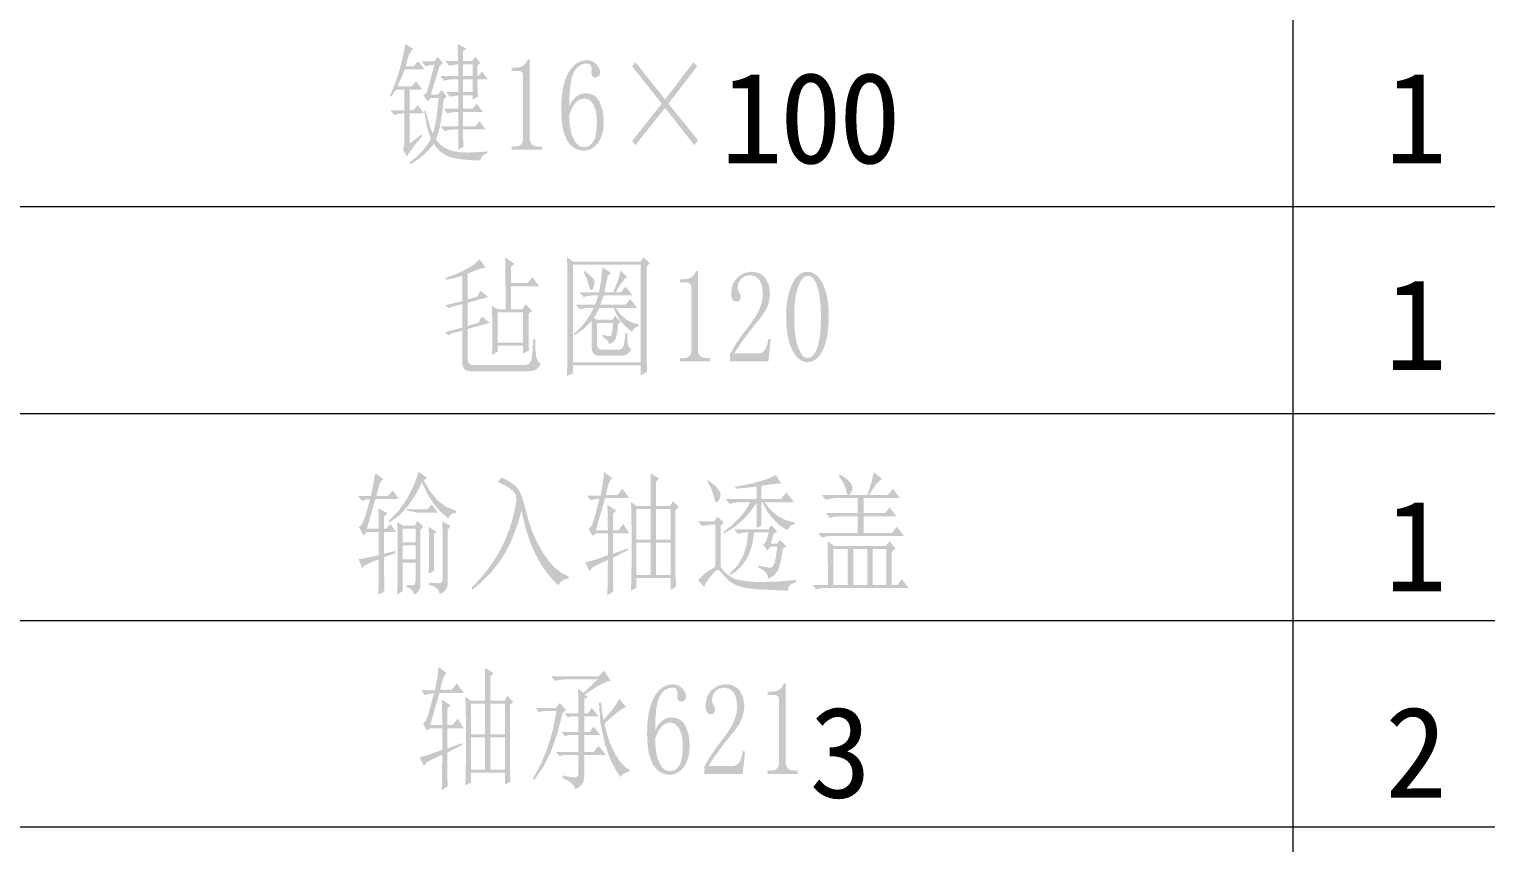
# Model space of a CAD drawing. Header units: millimetres. Extents: x -594 to 6367, y -2099 to 456.
# Drawn here: x 443.74 to 492.99, y -212 to -184.48 of the extents above; entities that cross this region are included whole.
import ezdxf

# ---------------------------------------------------------------- set-up
doc = ezdxf.new("R2010")
doc.units = ezdxf.units.MM
doc.layers.get('0').update_dxf_attribs({"lineweight": 35})
doc.styles.get("Standard").update_dxf_attribs({"font": 'txt.shx'})

msp = doc.modelspace()

# ---------------------------------------------------------------- hatches: boundary and pattern name
h = msp.add_hatch(color=0)
h.paths.add_polyline_path([(458.413, -185.668), (458.413, -186.066), (458.733, -186.066), (458.733, -185.668)])
h.paths.add_polyline_path([(458.413, -186.175), (458.413, -186.612), (458.733, -186.612), (458.733, -186.175)])
h.paths.add_polyline_path([(457.618, -185.738), (457.322, -186.697), (457.555, -186.697), (457.688, -186.542), (457.86, -186.752), (457.758, -186.861), (457.707, -187.322), (457.646, -187.699), (457.575, -187.995), (457.493, -188.21), (457.61, -188.353), (457.75, -188.468), (457.914, -188.555), (458.101, -188.616), (458.316, -188.646), (458.576, -188.656), (458.881, -188.646), (459.232, -188.616), (459.232, -188.686), (459.138, -188.719), (459.068, -188.771), (459.021, -188.841), (458.998, -188.927), (458.66, -188.911), (458.374, -188.885), (458.14, -188.85), (457.961, -188.803), (457.809, -188.737), (457.669, -188.643), (457.54, -188.52), (457.423, -188.366), (457.255, -188.566), (457.066, -188.747), (456.857, -188.909), (456.628, -189.052), (456.612, -188.982), (456.823, -188.816), (457.011, -188.634), (457.177, -188.433), (457.322, -188.21), (457.183, -187.743), (457.103, -187.259), (457.142, -187.228), (457.224, -187.527), (457.293, -187.759), (457.349, -187.922), (457.392, -188.015), (457.452, -187.809), (457.504, -187.54), (457.549, -187.206), (457.587, -186.807), (457.322, -186.807), (457.22, -186.931), (457.072, -186.721), (457.189, -186.627), (457.446, -185.684), (457.294, -185.699), (457.142, -185.738), (457.017, -185.575), (457.439, -185.575), (457.555, -185.419), (457.727, -185.629)])
h.paths.add_polyline_path([(458.249, -188.561), (458.249, -188.342), (458.249, -188.154), (458.249, -187.997), (458.249, -187.875), (458.117, -187.875), (457.94, -187.89), (457.782, -187.929), (457.657, -187.773), (458.249, -187.773), (458.249, -187.282), (458.218, -187.282), (458.042, -187.294), (457.883, -187.329), (457.758, -187.173), (458.249, -187.173), (458.249, -186.721), (457.969, -186.768), (457.836, -186.612), (458.249, -186.612), (458.249, -186.175), (458.101, -186.175), (457.925, -186.191), (457.766, -186.23), (457.649, -186.066), (458.249, -186.066), (458.249, -185.668), (457.938, -185.715), (457.813, -185.559), (458.249, -185.559), (458.226, -184.982), (458.522, -185.138), (458.413, -185.247), (458.413, -185.559), (458.717, -185.559), (458.826, -185.419), (458.998, -185.629), (458.897, -185.715), (458.897, -186.066), (458.928, -186.066), (459.052, -185.91), (459.247, -186.175), (458.897, -186.175), (458.902, -186.509), (458.92, -186.768), (458.733, -186.861), (458.733, -186.721), (458.413, -186.721), (458.413, -187.173), (458.733, -187.173), (458.873, -187.002), (459.084, -187.282), (458.413, -187.282), (458.413, -187.773), (458.826, -187.773), (458.975, -187.594), (459.177, -187.875), (458.413, -187.875), (458.415, -188.204), (458.429, -188.452)])
h.paths.add_polyline_path([(456.612, -188.35), (457.002, -188.054), (457.033, -188.101), (456.847, -188.323), (456.7, -188.511), (456.59, -188.666), (456.518, -188.787), (456.378, -188.545), (456.417, -188.428), (456.433, -188.265), (456.433, -187.329), (456.417, -187.329), (456.241, -187.345), (456.082, -187.384), (455.957, -187.228), (456.433, -187.228), (456.433, -186.526), (456.152, -186.526), (455.98, -186.768), (455.941, -186.736), (456.105, -186.351), (456.247, -185.929), (456.366, -185.473), (456.464, -184.982), (456.721, -185.154), (456.612, -185.278), (456.53, -185.52), (456.472, -185.738), (456.752, -185.738), (456.893, -185.559), (457.103, -185.84), (456.441, -185.84), (456.31, -186.16), (456.191, -186.417), (456.682, -186.417), (456.823, -186.245), (457.033, -186.526), (456.612, -186.526), (456.612, -187.228), (456.737, -187.228), (456.877, -187.048), (457.088, -187.329), (456.612, -187.329)])
h = msp.add_hatch(color=0)
h.dxf.hatch_style = 2
h.paths.add_polyline_path([(460.663, -185.505), (460.663, -188.171), (460.68, -188.294), (460.733, -188.382), (460.82, -188.434), (460.936, -188.452), (461.076, -188.452), (461.076, -188.561), (460.055, -188.561), (460.055, -188.452), (460.179, -188.452), (460.298, -188.434), (460.382, -188.382), (460.428, -188.294), (460.444, -188.171), (460.444, -186.05), (460.434, -185.99), (460.405, -185.941), (460.363, -185.906), (460.304, -185.894), (460.055, -185.894), (460.055, -185.785), (460.179, -185.785), (460.33, -185.768), (460.452, -185.715), (460.539, -185.627), (460.608, -185.505)])
h = msp.add_hatch(color=0)
h.paths.add_polyline_path([(462.002, -187.368), (462.011, -187.617), (462.037, -187.836), (462.081, -188.026), (462.142, -188.187), (462.218, -188.314), (462.304, -188.404), (462.399, -188.458), (462.501, -188.475), (462.684, -188.427), (462.821, -188.28), (462.872, -188.165), (462.908, -188.006), (462.93, -187.805), (462.938, -187.563), (462.904, -187.252), (462.813, -187.017), (462.68, -186.873), (462.524, -186.822), (462.378, -186.851), (462.244, -186.939), (462.114, -187.104)])
h.paths.add_polyline_path([(462.548, -186.651), (462.701, -186.668), (462.832, -186.721), (462.94, -186.809), (463.023, -186.931), (463.132, -187.23), (463.171, -187.563), (463.158, -187.809), (463.12, -188.02), (463.056, -188.198), (462.969, -188.343), (462.861, -188.454), (462.747, -188.532), (462.627, -188.577), (462.501, -188.592), (462.324, -188.57), (462.169, -188.503), (462.035, -188.391), (461.924, -188.233), (461.838, -188.036), (461.777, -187.796), (461.741, -187.513), (461.729, -187.189), (461.744, -186.813), (461.788, -186.482), (461.864, -186.196), (461.971, -185.957), (462.099, -185.771), (462.249, -185.637), (462.42, -185.555), (462.61, -185.528), (462.784, -185.563), (462.922, -185.668), (463.014, -185.801), (463.047, -185.91), (463.036, -186.009), (463.008, -186.074), (462.891, -186.12), (462.827, -186.113), (462.782, -186.082), (462.757, -186.027), (462.75, -185.949), (462.758, -185.879), (462.766, -185.809), (462.719, -185.692), (462.66, -185.657), (462.571, -185.645), (462.457, -185.662), (462.351, -185.714), (462.253, -185.799), (462.166, -185.918), (462.094, -186.096), (462.043, -186.352), (462.012, -186.687), (462.002, -187.103), (462.094, -186.909), (462.228, -186.768), (462.379, -186.68)])
h = msp.add_hatch(color=0)
h.dxf.hatch_style = 2
h.paths.add_polyline_path([(464.238, -185.598), (465.244, -186.861), (466.203, -185.598), (466.327, -185.738), (465.353, -187.002), (466.359, -188.241), (466.226, -188.405), (465.244, -187.142), (464.238, -188.405), (464.129, -188.265), (465.127, -187.002), (464.129, -185.738)])
h = msp.add_hatch(color=0)
h.paths.add_polyline_path([(459.585, -194.064), (459.585, -195.085), (460.442, -195.085), (460.442, -194.064)])
h.paths.add_polyline_path([(459.834, -192.208), (460.154, -192.419), (460.029, -192.52), (460.029, -193.066), (460.598, -193.066), (460.754, -192.871), (460.988, -193.175), (460.029, -193.175), (460.029, -193.962), (460.419, -193.962), (460.528, -193.783), (460.746, -194.017), (460.629, -194.103), (460.629, -194.542), (460.629, -194.906), (460.631, -195.181), (460.645, -195.35), (460.442, -195.452), (460.442, -195.186), (459.585, -195.186), (459.585, -195.381), (459.382, -195.506), (459.392, -195.417), (459.399, -195.266), (459.404, -195.054), (459.405, -194.781), (459.404, -194.494), (459.399, -194.242), (459.392, -194.023), (459.382, -193.838), (459.592, -193.962), (459.85, -193.962), (459.849, -193.641), (459.848, -193.348), (459.847, -193.085), (459.845, -192.851), (459.842, -192.647), (459.84, -192.471), (459.837, -192.325)])
h.paths.add_polyline_path([(459.179, -192.543), (458.914, -192.613), (458.762, -192.672), (458.563, -192.754), (458.563, -193.627), (458.898, -193.526), (458.992, -193.331), (459.265, -193.541), (458.563, -193.736), (458.563, -194.524), (458.93, -194.415), (459.047, -194.204), (459.319, -194.415), (458.563, -194.625), (458.563, -195.631), (458.575, -195.723), (458.611, -195.789), (458.672, -195.828), (458.758, -195.841), (460.528, -195.841), (460.652, -195.799), (460.723, -195.67), (460.743, -195.56), (460.759, -195.408), (460.77, -195.213), (460.777, -194.976), (460.855, -194.976), (460.858, -195.325), (460.891, -195.577), (460.952, -195.731), (461.043, -195.787), (460.98, -195.908), (460.887, -195.992), (460.764, -196.04), (460.614, -196.052), (458.657, -196.052), (458.543, -196.034), (458.459, -195.982), (458.406, -195.894), (458.384, -195.771), (458.384, -194.68), (458.049, -194.765), (457.932, -194.836), (457.799, -194.734), (458.384, -194.578), (458.384, -193.783), (458.017, -193.877), (457.932, -193.923), (457.807, -193.822), (458.384, -193.682), (458.384, -192.824), (458.08, -192.906), (457.822, -192.964), (457.822, -192.894), (458.169, -192.77), (458.516, -192.606), (458.671, -192.515), (458.798, -192.428), (458.897, -192.345), (458.969, -192.263)])
h = msp.add_hatch(color=0)
h.paths.add_polyline_path([(461.926, -192.192), (462.129, -192.348), (464.406, -192.348), (464.507, -192.192), (464.725, -192.403), (464.616, -192.52), (464.616, -195.522), (464.632, -196.068), (464.421, -196.192), (464.421, -195.857), (462.129, -195.857), (462.129, -196.122), (461.926, -196.208), (461.942, -195.522), (461.942, -192.785)])
h.paths.add_polyline_path([(462.129, -192.45), (462.129, -195.748), (464.421, -195.748), (464.421, -192.45)])
h.paths.add_polyline_path([(462.519, -192.66), (462.64, -192.754), (462.735, -192.837), (462.804, -192.909), (462.846, -192.972), (462.862, -193.097), (462.807, -193.245), (462.765, -193.302), (462.729, -193.31), (462.7, -193.27), (462.675, -193.183), (462.605, -192.956), (462.488, -192.699)])
h.paths.add_polyline_path([(462.878, -193.806), (462.929, -193.658), (462.987, -193.487), (462.823, -193.487), (462.644, -193.502), (462.488, -193.541), (462.355, -193.385), (463.01, -193.385), (463.08, -192.964), (463.127, -192.543), (463.416, -192.73), (463.306, -192.824), (463.189, -193.385), (463.486, -193.385), (463.634, -193.027), (463.688, -192.847), (463.735, -192.645), (463.961, -192.871), (463.894, -192.912), (463.807, -193.011), (463.7, -193.169), (463.572, -193.385), (463.751, -193.385), (463.907, -193.19), (464.141, -193.487), (463.166, -193.487), (463.103, -193.673), (463.057, -193.806), (463.907, -193.806), (464.063, -193.611), (464.297, -193.908), (463.579, -193.908), (463.728, -194.123), (463.907, -194.288), (464.114, -194.403), (464.351, -194.469), (464.351, -194.524), (464.206, -194.583), (464.125, -194.719), (463.923, -194.555), (463.752, -194.366), (463.611, -194.151), (463.501, -193.908), (463.026, -193.908), (462.917, -194.108), (462.831, -194.243), (462.94, -194.313), (463.47, -194.313), (463.548, -194.173), (463.735, -194.368), (463.657, -194.454), (463.638, -194.625), (463.617, -194.764), (463.595, -194.873), (463.572, -194.953), (463.485, -195.07), (463.345, -195.14), (463.337, -195.08), (463.299, -195.018), (463.231, -194.954), (463.135, -194.89), (463.135, -194.82), (463.299, -194.861), (463.392, -194.867), (463.42, -194.838), (463.445, -194.752), (463.467, -194.61), (463.486, -194.415), (462.94, -194.415), (462.94, -195.116), (462.95, -195.204), (462.982, -195.268), (463.035, -195.309), (463.112, -195.327), (463.696, -195.327), (463.795, -195.28), (463.852, -195.163), (463.88, -194.993), (463.891, -194.765), (463.961, -194.765), (463.963, -194.958), (463.977, -195.116), (464.013, -195.237), (464.102, -195.311), (464.043, -195.403), (463.972, -195.469), (463.888, -195.509), (463.79, -195.522), (462.987, -195.522), (462.88, -195.5), (462.806, -195.434), (462.766, -195.324), (462.761, -195.171), (462.761, -194.344), (462.504, -194.608), (462.184, -194.836), (462.16, -194.789), (462.378, -194.586), (462.566, -194.36), (462.719, -194.128), (462.831, -193.908), (462.69, -193.908), (462.514, -193.923), (462.355, -193.962), (462.23, -193.806)])
h = msp.add_hatch(color=0)
h.dxf.hatch_style = 2
h.paths.add_polyline_path([(466.351, -192.66), (466.351, -195.327), (466.369, -195.45), (466.421, -195.537), (466.508, -195.59), (466.624, -195.607), (466.765, -195.607), (466.765, -195.717), (465.743, -195.717), (465.743, -195.607), (465.868, -195.607), (465.987, -195.59), (466.071, -195.537), (466.116, -195.45), (466.133, -195.327), (466.133, -193.206), (466.122, -193.146), (466.094, -193.097), (466.052, -193.062), (465.993, -193.05), (465.743, -193.05), (465.743, -192.941), (465.868, -192.941), (466.019, -192.923), (466.141, -192.871), (466.228, -192.783), (466.297, -192.66)])
h = msp.add_hatch(color=0)
h.dxf.hatch_style = 2
h.paths.add_polyline_path([(468.548, -193.456), (468.52, -193.176), (468.439, -192.972), (468.298, -192.845), (468.104, -192.801), (467.945, -192.83), (467.815, -192.918), (467.728, -193.05), (467.698, -193.206), (467.71, -193.307), (467.745, -193.385), (467.784, -193.456), (467.8, -193.526), (467.789, -193.604), (467.761, -193.658), (467.719, -193.689), (467.659, -193.697), (467.581, -193.684), (467.527, -193.635), (467.492, -193.554), (467.48, -193.432), (467.493, -193.261), (467.533, -193.112), (467.598, -192.984), (467.691, -192.879), (467.907, -192.734), (468.135, -192.684), (468.288, -192.697), (468.421, -192.736), (468.534, -192.802), (468.626, -192.894), (468.749, -193.132), (468.79, -193.417), (468.768, -193.627), (468.712, -193.838), (468.612, -194.046), (468.47, -194.243), (468.277, -194.478), (468.109, -194.691), (467.965, -194.881), (467.846, -195.046), (467.747, -195.186), (467.671, -195.301), (467.618, -195.39), (467.589, -195.452), (468.416, -195.452), (468.526, -195.422), (468.618, -195.335), (468.689, -195.183), (468.735, -194.96), (468.813, -194.96), (468.735, -195.717), (467.433, -195.717), (467.433, -195.491), (467.527, -195.308), (467.667, -195.085), (467.848, -194.817), (468.088, -194.508), (468.293, -194.216), (468.439, -193.947), (468.52, -193.695)])
h = msp.add_hatch(color=0)
h.paths.add_polyline_path([(470.059, -192.824), (469.968, -192.847), (469.884, -192.918), (469.808, -193.035), (469.739, -193.198), (469.679, -193.401), (469.638, -193.637), (469.614, -193.904), (469.607, -194.204), (469.614, -194.523), (469.638, -194.801), (469.679, -195.041), (469.739, -195.241), (469.808, -195.404), (469.884, -195.518), (469.968, -195.585), (470.059, -195.607), (470.16, -195.585), (470.25, -195.518), (470.329, -195.404), (470.394, -195.241), (470.445, -195.041), (470.482, -194.801), (470.504, -194.523), (470.511, -194.204), (470.504, -193.904), (470.482, -193.637), (470.445, -193.401), (470.394, -193.198), (470.33, -193.035), (470.253, -192.918), (470.163, -192.847)])
h.paths.add_polyline_path([(470.059, -195.748), (469.913, -195.723), (469.778, -195.648), (469.655, -195.524), (469.544, -195.35), (469.452, -195.129), (469.386, -194.865), (469.347, -194.556), (469.334, -194.204), (469.346, -193.881), (469.383, -193.59), (469.446, -193.331), (469.537, -193.105), (469.643, -192.92), (469.766, -192.789), (469.904, -192.71), (470.059, -192.684), (470.205, -192.71), (470.34, -192.787), (470.462, -192.914), (470.574, -193.089), (470.661, -193.308), (470.725, -193.568), (470.763, -193.866), (470.776, -194.204), (470.763, -194.547), (470.725, -194.852), (470.661, -195.117), (470.574, -195.342), (470.462, -195.521), (470.34, -195.647), (470.205, -195.723)])
h = msp.add_hatch(color=0)
h.paths.add_polyline_path([(456.368, -201.382), (456.368, -201.834), (456.805, -201.834), (456.805, -201.382)])
h.paths.add_polyline_path([(456.368, -201.944), (456.368, -202.411), (456.805, -202.411), (456.805, -201.944)])
h.paths.add_polyline_path([(457.023, -199.815), (456.788, -200.264), (456.526, -200.64), (456.238, -200.942), (455.924, -201.172), (455.901, -201.117), (456.258, -200.747), (456.54, -200.33), (456.756, -199.889), (456.914, -199.449), (457.195, -199.659), (457.086, -199.745), (457.311, -200.134), (457.566, -200.434), (457.852, -200.645), (458.17, -200.766), (458.17, -200.836), (458.075, -200.857), (458.001, -200.896), (457.949, -200.954), (457.92, -201.031), (457.658, -200.815), (457.422, -200.54), (457.211, -200.207)])
h.paths.add_polyline_path([(456.189, -203.612), (456.195, -203.405), (456.2, -203.133), (456.203, -202.796), (456.205, -202.396), (456.203, -201.993), (456.2, -201.649), (456.195, -201.367), (456.189, -201.148), (456.384, -201.273), (456.782, -201.273), (456.867, -201.117), (457.07, -201.312), (456.969, -201.413), (456.969, -203.261), (456.956, -203.38), (456.916, -203.478), (456.85, -203.555), (456.758, -203.612), (456.725, -203.516), (456.671, -203.439), (456.596, -203.382), (456.501, -203.347), (456.501, -203.277), (456.719, -203.292), (456.783, -203.257), (456.805, -203.152), (456.805, -202.521), (456.368, -202.521), (456.368, -203.487)])
h.paths.add_polyline_path([(457.249, -202.903), (457.255, -202.765), (457.26, -202.588), (457.264, -202.371), (457.265, -202.115), (457.264, -201.862), (457.26, -201.643), (457.255, -201.459), (457.249, -201.312), (457.515, -201.484), (457.429, -201.569), (457.429, -202.801)])
h.paths.add_polyline_path([(457.725, -201.663), (457.72, -201.436), (457.709, -201.133), (457.99, -201.289), (457.897, -201.413), (457.897, -203.207), (457.88, -203.335), (457.83, -203.442), (457.745, -203.526), (457.624, -203.589), (457.597, -203.482), (457.529, -203.395), (457.419, -203.327), (457.265, -203.277), (457.265, -203.207), (457.485, -203.217), (457.624, -203.222), (457.698, -203.187), (457.725, -203.082)])
h.paths.add_polyline_path([(455.565, -201.382), (455.56, -200.979), (455.55, -200.681), (455.846, -200.852), (455.745, -200.977), (455.745, -201.382), (455.815, -201.382), (455.955, -201.218), (456.142, -201.484), (455.745, -201.484), (455.745, -202.224), (456.119, -202.131), (456.135, -202.201), (455.745, -202.341), (455.745, -202.733), (455.746, -203.057), (455.748, -203.313), (455.752, -203.503), (455.55, -203.612), (455.555, -203.261), (455.56, -202.945), (455.564, -202.662), (455.565, -202.411), (455.337, -202.501), (455.168, -202.581), (455.057, -202.653), (455.004, -202.716), (454.879, -202.411), (455.202, -202.353), (455.565, -202.271), (455.565, -201.484), (455.16, -201.484), (455.051, -201.608), (454.895, -201.328), (454.987, -201.24), (455.074, -201.047), (455.163, -200.756), (455.269, -200.376), (455.238, -200.376), (455.129, -200.392), (454.996, -200.431), (454.864, -200.275), (455.3, -200.275), (455.377, -199.872), (455.448, -199.503), (455.721, -199.698), (455.651, -199.76), (455.604, -199.846), (455.579, -199.909), (455.551, -200.002), (455.518, -200.125), (455.48, -200.275), (455.869, -200.275), (456.033, -200.08), (456.244, -200.376), (455.448, -200.376), (455.16, -201.382)])
h.paths.add_polyline_path([(456.501, -200.727), (457.203, -200.727), (457.351, -200.556), (457.561, -200.836), (456.891, -200.836), (456.524, -200.766), (456.61, -200.868)])
h = msp.add_hatch(color=0)
h.dxf.hatch_style = 2
h.paths.add_polyline_path([(459.585, -199.799), (459.717, -199.644), (459.949, -199.762), (460.129, -199.884), (460.259, -200.011), (460.341, -200.143), (460.401, -200.301), (460.464, -200.494), (460.53, -200.725), (460.598, -200.992), (460.683, -201.286), (460.797, -201.583), (460.94, -201.883), (461.113, -202.185), (461.308, -202.469), (461.517, -202.699), (461.743, -202.875), (461.986, -202.996), (461.986, -203.066), (461.875, -203.081), (461.778, -203.124), (461.695, -203.195), (461.628, -203.292), (461.302, -202.947), (461.035, -202.567), (460.821, -202.169), (460.653, -201.764), (460.515, -201.315), (460.388, -200.766), (460.278, -201.16), (460.148, -201.532), (459.998, -201.885), (459.827, -202.216), (459.617, -202.535), (459.365, -202.847), (459.068, -203.152), (458.727, -203.448), (458.696, -203.378), (458.994, -203.067), (459.259, -202.742), (459.492, -202.404), (459.694, -202.053), (459.867, -201.689), (460.011, -201.299), (460.127, -200.885), (460.216, -200.447), (460.2, -200.252), (460.084, -200.08), (459.872, -199.934)])
h = msp.add_hatch(color=0)
h.paths.add_polyline_path([(464.93, -201.85), (464.93, -202.942), (465.429, -202.942), (465.429, -201.85)])
h.paths.add_polyline_path([(465.593, -202.942), (465.616, -203.347), (465.429, -203.448), (465.429, -203.043), (464.275, -203.043), (464.275, -203.378), (464.088, -203.472), (464.098, -203.165), (464.105, -202.807), (464.11, -202.399), (464.111, -201.944), (464.11, -201.492), (464.105, -201.096), (464.098, -200.755), (464.088, -200.47), (464.275, -200.61), (464.758, -200.61), (464.757, -200.243), (464.754, -199.937), (464.752, -199.69), (464.75, -199.503), (465.039, -199.675), (464.93, -199.799), (464.93, -200.61), (465.413, -200.61), (465.507, -200.447), (465.709, -200.642), (465.593, -200.751)])
h.paths.add_polyline_path([(464.275, -200.712), (464.275, -201.749), (464.758, -201.749), (464.758, -200.712)])
h.paths.add_polyline_path([(464.93, -200.712), (464.93, -201.749), (465.429, -201.749), (465.429, -200.712)])
h.paths.add_polyline_path([(464.275, -201.85), (464.275, -202.942), (464.758, -202.942), (464.758, -201.85)])
h.paths.add_polyline_path([(463.48, -202.365), (463.48, -202.751), (463.481, -203.068), (463.486, -203.319), (463.495, -203.503), (463.292, -203.628), (463.303, -202.987), (463.308, -202.435), (463.118, -202.521), (462.967, -202.593), (462.854, -202.65), (462.778, -202.692), (462.692, -202.817), (462.544, -202.521), (462.92, -202.416), (463.308, -202.271), (463.308, -201.538), (462.903, -201.538), (462.793, -201.624), (462.661, -201.398), (462.759, -201.28), (462.84, -201.063), (462.922, -200.758), (463.027, -200.361), (462.875, -200.376), (462.723, -200.415), (462.598, -200.259), (463.058, -200.259), (463.104, -200.021), (463.144, -199.823), (463.183, -199.464), (463.464, -199.675), (463.41, -199.71), (463.354, -199.815), (463.296, -199.99), (463.238, -200.236), (463.628, -200.236), (463.799, -200.026), (464.033, -200.345), (463.214, -200.345), (462.903, -201.429), (463.308, -201.429), (463.303, -200.971), (463.292, -200.571), (463.589, -200.766), (463.48, -200.868), (463.48, -201.429), (463.659, -201.429), (463.83, -201.218), (464.033, -201.538), (463.48, -201.538), (463.48, -202.224), (463.979, -202.045), (463.994, -202.1)])
h = msp.add_hatch(color=0)
h.paths.add_polyline_path([(468.98, -199.558), (469.168, -199.854), (468.941, -199.862), (468.772, -199.884), (468.497, -199.924), (468.497, -200.376), (469.152, -200.376), (469.347, -200.15), (469.596, -200.486), (468.606, -200.486), (468.811, -200.747), (469.051, -200.949), (469.325, -201.09), (469.635, -201.172), (469.635, -201.218), (469.474, -201.283), (469.37, -201.429), (469.1, -201.248), (468.871, -201.03), (468.684, -200.777), (468.536, -200.486), (468.497, -200.486), (468.497, -201.273), (468.333, -201.359), (468.333, -200.501), (468.12, -200.811), (467.866, -201.087), (467.573, -201.329), (467.242, -201.538), (467.218, -201.484), (467.508, -201.254), (467.755, -201.011), (467.961, -200.754), (468.123, -200.486), (467.717, -200.486), (467.572, -200.501), (467.421, -200.54), (467.296, -200.376), (468.333, -200.376), (468.333, -199.955), (467.945, -199.996), (467.616, -200.026), (467.616, -199.955), (468.101, -199.867), (468.505, -199.76), (468.67, -199.705), (468.804, -199.653), (468.907, -199.605)])
h.paths.add_polyline_path([(467.577, -201.398), (468.731, -201.398), (468.832, -201.257), (469.027, -201.468), (468.91, -201.554), (468.863, -201.701), (468.817, -201.889), (469.035, -201.889), (469.121, -201.749), (469.339, -201.975), (469.222, -202.061), (469.184, -202.313), (469.142, -202.522), (469.097, -202.684), (469.051, -202.801), (468.922, -202.966), (468.723, -203.066), (468.703, -202.951), (468.641, -202.85), (468.539, -202.764), (468.396, -202.692), (468.396, -202.622), (468.624, -202.67), (468.77, -202.7), (468.857, -202.682), (468.926, -202.583), (468.951, -202.498), (468.978, -202.371), (469.006, -202.202), (469.035, -201.99), (468.801, -201.99), (468.7, -202.115), (468.552, -201.905), (468.607, -201.875), (468.658, -201.798), (468.704, -201.673), (468.747, -201.499), (468.248, -201.499), (468.22, -201.747), (468.172, -201.975), (468.103, -202.183), (468.015, -202.372), (467.906, -202.543), (467.777, -202.694), (467.628, -202.827), (467.46, -202.942), (467.437, -202.887), (467.694, -202.616), (467.882, -202.295), (468.001, -201.923), (468.053, -201.499), (468.037, -201.499), (467.861, -201.515), (467.702, -201.554)])
h.paths.add_polyline_path([(467.117, -202.661), (467.262, -202.847), (467.46, -203.004), (467.596, -203.071), (467.783, -203.122), (468.02, -203.156), (468.31, -203.176), (468.965, -203.174), (469.667, -203.113), (469.667, -203.191), (469.548, -203.226), (469.463, -203.285), (469.411, -203.367), (469.394, -203.472), (469.076, -203.46), (468.791, -203.448), (468.538, -203.437), (468.318, -203.425), (467.948, -203.379), (467.655, -203.292), (467.421, -203.162), (467.234, -202.973), (467.158, -202.876), (467.094, -202.81), (467.041, -202.774), (467, -202.77), (466.911, -202.835), (466.782, -202.988), (466.645, -203.179), (466.556, -203.347), (466.361, -203.113), (466.599, -202.881), (466.938, -202.661), (466.938, -201.242), (466.751, -201.242), (466.493, -201.289), (466.361, -201.133), (466.906, -201.133), (467.008, -200.961), (467.226, -201.172), (467.117, -201.273)])
h.paths.add_polyline_path([(466.673, -199.768), (466.696, -199.729), (466.992, -199.979), (467.087, -200.113), (467.117, -200.236), (467.095, -200.348), (467.031, -200.454), (466.989, -200.485), (466.953, -200.473), (466.924, -200.418), (466.899, -200.322), (466.818, -200.066)])
h = msp.add_hatch(color=0)
h.paths.add_polyline_path([(472.259, -202.061), (472.259, -203.277), (472.719, -203.277), (472.719, -202.061)])
h.paths.add_polyline_path([(470.747, -203.277), (470.745, -202.773), (470.743, -202.359), (470.74, -202.036), (470.739, -201.803), (470.949, -201.959), (472.704, -201.959), (472.836, -201.803), (473.023, -202.045), (472.899, -202.17), (472.899, -203.277), (473.093, -203.277), (473.249, -203.082), (473.468, -203.378), (470.684, -203.378), (470.508, -203.391), (470.349, -203.433), (470.224, -203.277)])
h.paths.add_polyline_path([(470.934, -202.061), (470.934, -203.277), (471.417, -203.277), (471.417, -202.061)])
h.paths.add_polyline_path([(471.604, -202.061), (471.604, -203.277), (472.08, -203.277), (472.08, -202.061)])
h.paths.add_polyline_path([(471.129, -199.534), (471.291, -199.632), (471.416, -199.726), (471.505, -199.816), (471.557, -199.901), (471.578, -199.984), (471.57, -200.068), (471.534, -200.153), (471.472, -200.236), (472.08, -200.236), (472.221, -199.809), (472.298, -199.464), (472.579, -199.698), (472.503, -199.74), (472.403, -199.844), (472.281, -200.009), (472.134, -200.236), (472.774, -200.236), (472.945, -200.026), (473.179, -200.345), (471.955, -200.345), (471.955, -200.852), (472.68, -200.852), (472.836, -200.657), (473.054, -200.961), (471.955, -200.961), (471.955, -201.523), (472.914, -201.523), (473.078, -201.312), (473.32, -201.624), (470.879, -201.624), (470.7, -201.64), (470.544, -201.679), (470.419, -201.523), (471.752, -201.523), (471.752, -200.961), (471.144, -200.961), (470.965, -200.973), (470.809, -201.008), (470.684, -200.852), (471.752, -200.852), (471.752, -200.345), (471.004, -200.345), (470.827, -200.361), (470.669, -200.4), (470.544, -200.236), (471.409, -200.236), (471.381, -200.137), (471.347, -200.002), (471.265, -199.828), (471.113, -199.589)])
h = msp.add_hatch(color=0)
h.paths.add_polyline_path([(459.331, -208.437), (459.331, -209.528), (459.83, -209.528), (459.83, -208.437)])
h.paths.add_polyline_path([(459.994, -209.528), (460.017, -209.934), (459.83, -210.035), (459.83, -209.63), (458.676, -209.63), (458.676, -209.965), (458.489, -210.059), (458.499, -209.752), (458.506, -209.394), (458.511, -208.986), (458.512, -208.53), (458.511, -208.079), (458.506, -207.683), (458.499, -207.342), (458.489, -207.057), (458.676, -207.197), (459.159, -207.197), (459.158, -206.83), (459.156, -206.524), (459.153, -206.277), (459.152, -206.09), (459.44, -206.262), (459.331, -206.386), (459.331, -207.197), (459.814, -207.197), (459.908, -207.033), (460.111, -207.228), (459.994, -207.338)])
h.paths.add_polyline_path([(458.676, -207.299), (458.676, -208.336), (459.159, -208.336), (459.159, -207.299)])
h.paths.add_polyline_path([(459.331, -207.299), (459.331, -208.336), (459.83, -208.336), (459.83, -207.299)])
h.paths.add_polyline_path([(458.676, -208.437), (458.676, -209.528), (459.159, -209.528), (459.159, -208.437)])
h.paths.add_polyline_path([(457.881, -208.951), (457.881, -209.338), (457.883, -209.655), (457.887, -209.905), (457.896, -210.09), (457.694, -210.215), (457.704, -209.574), (457.709, -209.022), (457.519, -209.108), (457.368, -209.18), (457.255, -209.237), (457.179, -209.279), (457.093, -209.404), (456.945, -209.107), (457.321, -209.003), (457.709, -208.858), (457.709, -208.125), (457.304, -208.125), (457.195, -208.211), (457.062, -207.985), (457.161, -207.867), (457.241, -207.649), (457.323, -207.345), (457.429, -206.948), (457.276, -206.963), (457.124, -207.002), (457, -206.846), (457.46, -206.846), (457.506, -206.608), (457.545, -206.41), (457.584, -206.051), (457.865, -206.262), (457.811, -206.297), (457.755, -206.402), (457.697, -206.577), (457.639, -206.823), (458.029, -206.823), (458.2, -206.612), (458.434, -206.932), (457.616, -206.932), (457.304, -208.016), (457.709, -208.016), (457.704, -207.558), (457.694, -207.158), (457.99, -207.353), (457.881, -207.454), (457.881, -208.016), (458.06, -208.016), (458.232, -207.805), (458.434, -208.125), (457.881, -208.125), (457.881, -208.811), (458.38, -208.632), (458.395, -208.686)])
h = msp.add_hatch(color=0)
h.paths.add_polyline_path([(461.768, -207.634), (461.595, -208.322), (461.38, -208.926), (461.121, -209.445), (460.816, -209.879), (460.777, -209.825), (461.051, -209.322), (461.275, -208.774), (461.448, -208.182), (461.573, -207.548), (461.136, -207.548), (460.972, -207.579), (460.863, -207.439), (461.557, -207.439), (461.682, -207.267), (461.892, -207.509)])
h.paths.add_polyline_path([(463.007, -207.267), (463.093, -207.267), (463.089, -207.356), (463.099, -207.483), (463.124, -207.646), (463.163, -207.844), (463.342, -207.642), (463.49, -207.456), (463.607, -207.285), (463.694, -207.127), (463.92, -207.408), (463.809, -207.46), (463.651, -207.571), (463.446, -207.741), (463.195, -207.969), (463.266, -208.272), (463.351, -208.547), (463.45, -208.795), (463.561, -209.014), (463.679, -209.2), (463.799, -209.347), (463.918, -209.457), (464.037, -209.528), (464.037, -209.599), (463.926, -209.623), (463.839, -209.662), (463.777, -209.714), (463.74, -209.778), (463.593, -209.57), (463.456, -209.32), (463.33, -209.026), (463.218, -208.686), (463.06, -207.974)])
h.paths.add_polyline_path([(462.313, -207.618), (462.312, -207.338), (462.309, -207.106), (462.304, -206.923), (462.298, -206.792), (462.477, -206.932), (462.968, -206.472), (461.853, -206.472), (461.677, -206.488), (461.518, -206.527), (461.393, -206.371), (462.992, -206.371), (463.179, -206.176), (463.405, -206.527), (463.289, -206.546), (463.105, -206.628), (462.85, -206.774), (462.524, -206.987), (462.633, -207.072), (462.508, -207.143), (462.508, -207.618), (462.633, -207.618), (462.766, -207.439), (462.992, -207.72), (462.508, -207.72), (462.508, -208.25), (462.688, -208.25), (462.828, -208.07), (463.046, -208.351), (462.508, -208.351), (462.508, -208.928), (462.828, -208.928), (462.992, -208.718), (463.249, -209.037), (462.508, -209.037), (462.508, -209.794), (462.488, -209.916), (462.428, -210.026), (462.331, -210.12), (462.197, -210.199), (462.175, -210.1), (462.098, -210.001), (461.967, -209.904), (461.783, -209.809), (461.783, -209.723), (462.046, -209.776), (462.204, -209.794), (462.285, -209.758), (462.313, -209.653), (462.313, -209.037), (461.799, -209.037), (461.674, -209.068), (461.557, -208.928), (462.313, -208.928), (462.313, -208.351), (462.009, -208.351), (461.853, -208.39), (461.744, -208.25), (462.313, -208.25), (462.313, -207.72), (462.103, -207.72), (461.955, -207.759), (461.838, -207.618)])
h = msp.add_hatch(color=0)
h.paths.add_polyline_path([(464.906, -208.476), (464.915, -208.724), (464.941, -208.944), (464.985, -209.134), (465.046, -209.295), (465.122, -209.422), (465.208, -209.512), (465.303, -209.565), (465.405, -209.583), (465.588, -209.535), (465.725, -209.388), (465.776, -209.273), (465.813, -209.114), (465.834, -208.913), (465.842, -208.671), (465.809, -208.36), (465.717, -208.125), (465.584, -207.981), (465.429, -207.93), (465.282, -207.959), (465.148, -208.047), (465.018, -208.212)])
h.paths.add_polyline_path([(465.452, -207.759), (465.605, -207.776), (465.736, -207.829), (465.844, -207.916), (465.928, -208.039), (466.037, -208.337), (466.076, -208.671), (466.063, -208.917), (466.024, -209.128), (465.961, -209.306), (465.873, -209.45), (465.765, -209.562), (465.651, -209.64), (465.531, -209.685), (465.405, -209.7), (465.228, -209.678), (465.073, -209.611), (464.939, -209.499), (464.828, -209.341), (464.742, -209.144), (464.681, -208.904), (464.645, -208.621), (464.633, -208.297), (464.648, -207.921), (464.693, -207.59), (464.768, -207.304), (464.875, -207.065), (465.003, -206.879), (465.154, -206.745), (465.324, -206.663), (465.514, -206.636), (465.688, -206.671), (465.826, -206.776), (465.918, -206.909), (465.951, -207.018), (465.94, -207.117), (465.912, -207.182), (465.795, -207.228), (465.732, -207.221), (465.686, -207.189), (465.661, -207.135), (465.655, -207.057), (465.662, -206.987), (465.67, -206.916), (465.623, -206.8), (465.564, -206.764), (465.475, -206.753), (465.361, -206.77), (465.255, -206.822), (465.157, -206.907), (465.07, -207.026), (464.998, -207.204), (464.947, -207.46), (464.916, -207.795), (464.906, -208.211), (464.999, -208.017), (465.132, -207.876), (465.283, -207.788)])
h = msp.add_hatch(color=0)
h.dxf.hatch_style = 2
h.paths.add_polyline_path([(467.68, -207.408), (467.652, -207.128), (467.571, -206.924), (467.429, -206.798), (467.236, -206.753), (467.077, -206.782), (466.947, -206.87), (466.859, -207.002), (466.83, -207.158), (466.842, -207.26), (466.877, -207.338), (466.916, -207.408), (466.931, -207.478), (466.921, -207.556), (466.892, -207.61), (466.851, -207.642), (466.791, -207.649), (466.713, -207.636), (466.659, -207.587), (466.623, -207.506), (466.612, -207.384), (466.625, -207.213), (466.664, -207.064), (466.73, -206.936), (466.822, -206.831), (467.039, -206.686), (467.267, -206.636), (467.42, -206.649), (467.553, -206.688), (467.666, -206.754), (467.758, -206.846), (467.881, -207.084), (467.922, -207.369), (467.9, -207.579), (467.844, -207.79), (467.743, -207.998), (467.602, -208.195), (467.409, -208.43), (467.24, -208.644), (467.097, -208.833), (466.978, -208.998), (466.879, -209.138), (466.803, -209.254), (466.75, -209.343), (466.721, -209.404), (467.547, -209.404), (467.658, -209.374), (467.75, -209.287), (467.82, -209.135), (467.867, -208.913), (467.945, -208.913), (467.867, -209.669), (466.565, -209.669), (466.565, -209.443), (466.659, -209.26), (466.799, -209.037), (466.98, -208.769), (467.22, -208.46), (467.425, -208.168), (467.571, -207.899), (467.652, -207.647)])
h = msp.add_hatch(color=0)
h.dxf.hatch_style = 2
h.paths.add_polyline_path([(469.315, -206.612), (469.315, -209.279), (469.333, -209.402), (469.386, -209.489), (469.472, -209.542), (469.588, -209.56), (469.729, -209.56), (469.729, -209.669), (468.707, -209.669), (468.707, -209.56), (468.832, -209.56), (468.951, -209.542), (469.035, -209.489), (469.081, -209.402), (469.097, -209.279), (469.097, -207.158), (469.086, -207.098), (469.058, -207.049), (469.016, -207.014), (468.957, -207.002), (468.707, -207.002), (468.707, -206.893), (468.832, -206.893), (468.983, -206.876), (469.105, -206.823), (469.192, -206.735), (469.261, -206.612)])

# ---------------------------------------------------------------- linework, layer by layer
at = {"color": 0, "lineweight": 0}
for points in [[(486.476, -190.487), (486.476, -183.481)], [(574.5, -190.487), (394.499, -190.487)], [(574.5, -190.487), (394.499, -190.487)], [(486.476, -197.493), (486.476, -190.487)], [(574.5, -197.493), (394.499, -197.493)], [(574.5, -197.493), (394.499, -197.493)], [(486.476, -204.499), (486.476, -197.493)], [(574.5, -204.499), (394.499, -204.499)], [(574.5, -204.499), (394.499, -204.499)], [(486.476, -211.475), (486.476, -204.499)], [(574.5, -211.475), (394.499, -211.475)], [(574.5, -211.475), (394.499, -211.475)], [(486.476, -218.481), (486.476, -211.475)]]:
    msp.add_lwpolyline(points, dxfattribs=at)

# ---------------------------------------------------------------- texts
at = {"color": 0, "char_height": 3.08601, "attachment_point": 1}
for s, insert in [('{\\fSimSun|b0|i0|c0;1}', (467.124, -185.934)), ('{\\fSimSun|b0|i0|c0;0}', (469.12, -185.934)), ('{\\fSimSun|b0|i0|c0;0}', (471.116, -185.934)), ('{\\fSimSun|b0|i0|c0;1}', (489.579, -185.934)), ('{\\fSimSun|b0|i0|c0;1}', (489.579, -192.92)), ('{\\fSimSun|b0|i0|c0;1}', (489.579, -200.405)), ('{\\fSimSun|b0|i0|c0;3}', (470.118, -207.391)), ('{\\fSimSun|b0|i0|c0;2}', (489.579, -207.391))]:
    msp.add_mtext(s, dxfattribs=dict(at, insert=insert))

doc.saveas('drawing.dxf')
